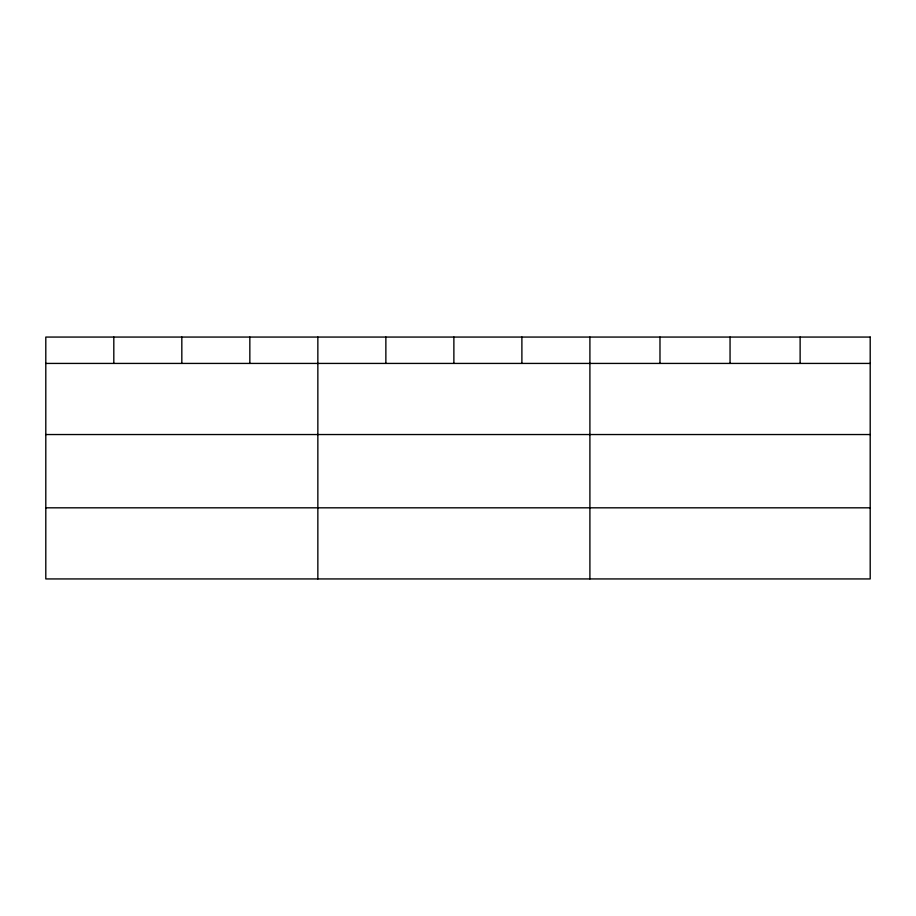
<?xml version="1.0" encoding="UTF-8"?>
<svg xmlns="http://www.w3.org/2000/svg" width="916" height="916" viewBox="0 0 916 916"><rect width="100%" height="100%" fill="white"/><g stroke="black" fill="none" stroke-linecap="round" stroke-linejoin="round"><path stroke-width="1.37" d="M45.8 363.423L870.2 363.423M45.8 434.539L870.2 434.539M45.8 507.819L870.2 507.819M800.126 337.065L800.126 363.423M730.052 337.065L730.052 363.423M659.978 337.065L659.978 363.423M589.904 337.065L589.904 578.935M521.891 337.065L521.891 363.423M453.878 337.065L453.878 363.423M385.865 337.065L385.865 363.423M317.852 337.065L317.852 578.935M249.839 337.065L249.839 363.423M181.826 337.065L181.826 363.423M113.813 337.065L113.813 363.423M870.2 337.065L45.8 337.065L45.8 578.935L870.2 578.935L870.2 337.065"/></g></svg>
